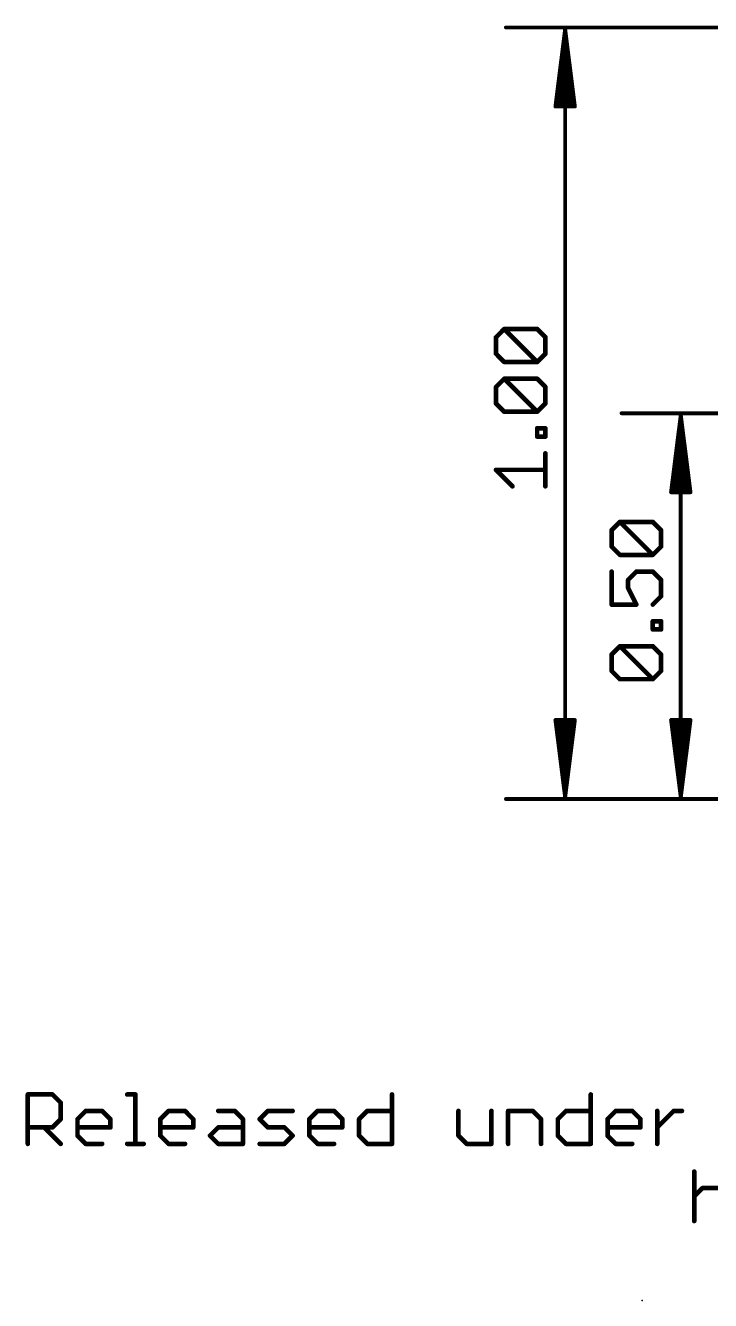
# Model space of a CAD drawing. Extents: x -23 to 93, y -71 to 33.
# Drawn here: x -22.86 to -0.29, y -16.51 to 25.46 of the extents above; entities that cross this region are included whole.
import ezdxf

# ---------------------------------------------------------------- set-up
doc = ezdxf.new("R2010")
doc.units = 0
for name, color, linetype in [('23', 53, 'CONTINUOUS'), ('47', 253, 'CONTINUOUS'), ('51', 53, 'CONTINUOUS')]:
    doc.layers.add(name, color=color, linetype=linetype)

msp = doc.modelspace()

# ---------------------------------------------------------------- linework, layer by layer
at = {"layer": '23'}
msp.add_point((-2.54, -16.51), dxfattribs=at)
at = {"layer": '47'}
for points, const_width in [([(0, 25.4), (-7.03, 25.4)], 0.13), ([(-5.08, 25.335), (-5.3992, 22.8)], 0.13), ([(-5.08, 25.335), (-5.34, 22.8)], 0.13), ([(-5.08, 25.335), (-5.21, 22.8)], 0.13), ([(-5.08, 25.335), (-5.08, 0.065)], 0.13), ([(-4.7608, 22.8), (-5.08, 25.335)], 0.13), ([(-4.95, 22.8), (-5.08, 25.335)], 0.13), ([(-4.82, 22.8), (-5.08, 25.335)], 0.13), ([(-5.3992, 22.8), (-4.7608, 22.8)], 0.13), ([(-7.3577, 15.2012), (-7.0865, 15.4724)], 0.1524), ([(-7.0865, 15.4724), (-6.0019, 15.4724)], 0.1524), ([(-6.0019, 14.3877), (-7.0865, 15.4724)], 0.1524), ([(-6.0019, 15.4724), (-5.7307, 15.2012)], 0.1524), ([(-7.3577, 14.6589), (-7.3577, 15.2012)], 0.1524), ([(-5.7307, 15.2012), (-5.7307, 14.6589)], 0.1524), ([(-7.0865, 14.3877), (-7.3577, 14.6589)], 0.1524), ([(-5.7307, 14.6589), (-6.0019, 14.3877)], 0.1524), ([(-6.0019, 14.3877), (-7.0865, 14.3877)], 0.1524), ([(-7.3577, 13.564), (-7.0865, 13.8352)], 0.1524), ([(-7.0865, 13.8352), (-6.0019, 13.8352)], 0.1524), ([(-6.0019, 12.7505), (-7.0865, 13.8352)], 0.1524), ([(-6.0019, 13.8352), (-5.7307, 13.564)], 0.1524), ([(-7.3577, 13.0217), (-7.3577, 13.564)], 0.1524), ([(-5.7307, 13.564), (-5.7307, 13.0217)], 0.1524), ([(-7.0865, 12.7505), (-7.3577, 13.0217)], 0.1524), ([(-5.7307, 13.0217), (-6.0019, 12.7505)], 0.1524), ([(-6.0019, 12.7505), (-7.0865, 12.7505)], 0.1524), ([(2.54, 12.7), (-3.22, 12.7)], 0.13), ([(-1.27, 12.635), (-1.5892, 10.1)], 0.13), ([(-1.27, 12.635), (-1.53, 10.1)], 0.13), ([(-1.27, 12.635), (-1.4, 10.1)], 0.13), ([(-1.27, 12.635), (-1.27, 0.065)], 0.13), ([(-0.9508, 10.1), (-1.27, 12.635)], 0.13), ([(-1.14, 10.1), (-1.27, 12.635)], 0.13), ([(-1.01, 10.1), (-1.27, 12.635)], 0.13), ([(-6.0019, 11.932), (-6.0019, 12.2031)], 0.1524), ([(-6.0019, 12.2031), (-5.7307, 12.2031)], 0.1524), ([(-5.7307, 12.2031), (-5.7307, 11.932)], 0.1524), ([(-5.7307, 11.932), (-6.0019, 11.932)], 0.1524), ([(-5.7307, 10.2948), (-5.7307, 11.3795)], 0.1524), ([(-6.8154, 10.2948), (-7.3577, 10.8371)], 0.1524), ([(-7.3577, 10.8371), (-5.7307, 10.8371)], 0.1524), ([(-1.5892, 10.1), (-0.9508, 10.1)], 0.13), ([(-3.5477, 8.8512), (-3.2765, 9.1224)], 0.1524), ([(-3.5477, 8.3089), (-3.5477, 8.8512)], 0.1524), ([(-3.2765, 9.1224), (-2.1919, 9.1224)], 0.1524), ([(-2.1919, 8.0377), (-3.2765, 9.1224)], 0.1524), ([(-2.1919, 9.1224), (-1.9207, 8.8512)], 0.1524), ([(-1.9207, 8.8512), (-1.9207, 8.3089)], 0.1524), ([(-3.2765, 8.0377), (-3.5477, 8.3089)], 0.1524), ([(-2.1919, 8.0377), (-3.2765, 8.0377)], 0.1524), ([(-1.9207, 8.3089), (-2.1919, 8.0377)], 0.1524), ([(-3.5477, 7.4852), (-3.5477, 6.4005)], 0.1524), ([(-3.0054, 7.214), (-2.7342, 7.4852)], 0.1524), ([(-2.7342, 7.4852), (-2.1919, 7.4852)], 0.1524), ([(-2.1919, 7.4852), (-1.9207, 7.214)], 0.1524), ([(-3.0054, 6.9429), (-3.0054, 7.214)], 0.1524), ([(-1.9207, 7.214), (-1.9207, 6.6717)], 0.1524), ([(-2.7342, 6.4005), (-3.0054, 6.9429)], 0.1524), ([(-1.9207, 6.6717), (-2.1919, 6.4005)], 0.1524), ([(-3.5477, 6.4005), (-2.7342, 6.4005)], 0.1524), ([(-2.1919, 5.582), (-2.1919, 5.8531)], 0.1524), ([(-2.1919, 5.8531), (-1.9207, 5.8531)], 0.1524), ([(-1.9207, 5.8531), (-1.9207, 5.582)], 0.1524), ([(-1.9207, 5.582), (-2.1919, 5.582)], 0.1524), ([(-3.5477, 4.7583), (-3.2765, 5.0295)], 0.1524), ([(-3.2765, 5.0295), (-2.1919, 5.0295)], 0.1524), ([(-2.1919, 3.9448), (-3.2765, 5.0295)], 0.1524), ([(-2.1919, 5.0295), (-1.9207, 4.7583)], 0.1524), ([(-3.5477, 4.216), (-3.5477, 4.7583)], 0.1524), ([(-1.9207, 4.7583), (-1.9207, 4.216)], 0.1524), ([(-3.2765, 3.9448), (-3.5477, 4.216)], 0.1524), ([(-1.9207, 4.216), (-2.1919, 3.9448)], 0.1524), ([(-2.1919, 3.9448), (-3.2765, 3.9448)], 0.1524), ([(-5.08, 0.065), (-5.3992, 2.6)], 0.13), ([(-5.3992, 2.6), (-4.7608, 2.6)], 0.13), ([(-5.08, 0.065), (-5.34, 2.6)], 0.13), ([(-5.08, 0.065), (-5.21, 2.6)], 0.13), ([(-4.7608, 2.6), (-5.08, 0.065)], 0.13), ([(-4.95, 2.6), (-5.08, 0.065)], 0.13), ([(-4.82, 2.6), (-5.08, 0.065)], 0.13), ([(-1.27, 0.065), (-1.5892, 2.6)], 0.13), ([(-1.5892, 2.6), (-0.9508, 2.6)], 0.13), ([(-1.27, 0.065), (-1.53, 2.6)], 0.13), ([(-1.27, 0.065), (-1.4, 2.6)], 0.13), ([(-0.9508, 2.6), (-1.27, 0.065)], 0.13), ([(-1.14, 2.6), (-1.27, 0.065)], 0.13), ([(-1.01, 2.6), (-1.27, 0.065)], 0.13), ([(0, 0), (-7.03, 0)], 0.13), ([(2.54, 0), (-3.22, 0)], 0.13)]:
    msp.add_lwpolyline(points, dxfattribs=dict(at, const_width=const_width))
for points, const_width in [([(-7.03, 25.4325, 1), (-7.03, 25.3675)], 0.065), ([(-5.0475, 25.335, 1), (-5.1125, 25.335)], 0.065), ([(-5.0478, 25.3391, 1), (-5.1122, 25.3309)], 0.065), ([(-5.0475, 25.3333, 1), (-5.1125, 25.3367)], 0.065), ([(-5.0475, 25.3367, 1), (-5.1125, 25.3333)], 0.065), ([(-5.0477, 25.3383, 1), (-5.1123, 25.3317)], 0.065), ([(-5.0477, 25.3317, 1), (-5.1123, 25.3383)], 0.065), ([(-5.0478, 25.3309, 1), (-5.1122, 25.3391)], 0.065), ([(-5.4315, 22.8041, 1), (-5.367, 22.7959)], 0.065), ([(-5.3992, 22.8325, 1), (-5.3992, 22.7675)], 0.065), ([(-5.3723, 22.8033, 1), (-5.3077, 22.7967)], 0.065), ([(-5.2425, 22.8017, 1), (-5.1775, 22.7983)], 0.065), ([(-4.9825, 22.7983, 1), (-4.9175, 22.8017)], 0.065), ([(-4.8523, 22.7967, 1), (-4.7877, 22.8033)], 0.065), ([(-4.793, 22.7959, 1), (-4.7285, 22.8041)], 0.065), ([(-4.7608, 22.7675, 1), (-4.7608, 22.8325)], 0.065), ([(-7.0596, 15.4993, 1), (-7.1135, 15.4454)], 0.0762), ([(-7.0865, 15.5105, 1), (-7.0865, 15.4343)], 0.0762), ([(-7.0596, 15.4454, 1), (-7.1135, 15.4993)], 0.0762), ([(-5.9749, 15.4993, 1), (-6.0288, 15.4454)], 0.0762), ([(-6.0019, 15.4343, 1), (-6.0019, 15.5105)], 0.0762), ([(-7.3196, 15.2012, 1), (-7.3958, 15.2012)], 0.0762), ([(-7.3846, 15.2281, 1), (-7.3307, 15.1743)], 0.0762), ([(-5.6926, 15.2012, 1), (-5.7688, 15.2012)], 0.0762), ([(-5.7576, 15.1743, 1), (-5.7038, 15.2281)], 0.0762), ([(-7.3307, 14.6858, 1), (-7.3846, 14.6319)], 0.0762), ([(-7.3958, 14.6589, 1), (-7.3196, 14.6589)], 0.0762), ([(-5.7688, 14.6589, 1), (-5.6926, 14.6589)], 0.0762), ([(-5.7038, 14.6319, 1), (-5.7576, 14.6858)], 0.0762), ([(-7.0865, 14.4258, 1), (-7.0865, 14.3496)], 0.0762), ([(-7.1135, 14.3608, 1), (-7.0596, 14.4146)], 0.0762), ([(-6.0288, 14.4146, 1), (-5.9749, 14.3608)], 0.0762), ([(-6.0288, 14.3608, 1), (-5.9749, 14.4146)], 0.0762), ([(-6.0019, 14.3496, 1), (-6.0019, 14.4258)], 0.0762), ([(-7.0865, 13.8733, 1), (-7.0865, 13.7971)], 0.0762), ([(-7.0596, 13.8621, 1), (-7.1135, 13.8083)], 0.0762), ([(-7.0596, 13.8083, 1), (-7.1135, 13.8621)], 0.0762), ([(-5.9749, 13.8621, 1), (-6.0288, 13.8083)], 0.0762), ([(-6.0019, 13.7971, 1), (-6.0019, 13.8733)], 0.0762), ([(-7.3196, 13.564, 1), (-7.3958, 13.564)], 0.0762), ([(-7.3846, 13.591, 1), (-7.3307, 13.5371)], 0.0762), ([(-5.6926, 13.564, 1), (-5.7688, 13.564)], 0.0762), ([(-5.7576, 13.5371, 1), (-5.7038, 13.591)], 0.0762), ([(-7.3958, 13.0217, 1), (-7.3196, 13.0217)], 0.0762), ([(-7.3307, 13.0486, 1), (-7.3846, 12.9948)], 0.0762), ([(-5.7688, 13.0217, 1), (-5.6926, 13.0217)], 0.0762), ([(-5.7038, 12.9948, 1), (-5.7576, 13.0486)], 0.0762), ([(-7.0865, 12.7886, 1), (-7.0865, 12.7124)], 0.0762), ([(-7.1135, 12.7236, 1), (-7.0596, 12.7775)], 0.0762), ([(-6.0288, 12.7775, 1), (-5.9749, 12.7236)], 0.0762), ([(-6.0288, 12.7236, 1), (-5.9749, 12.7775)], 0.0762), ([(-6.0019, 12.7124, 1), (-6.0019, 12.7886)], 0.0762), ([(-3.22, 12.7325, 1), (-3.22, 12.6675)], 0.065), ([(-1.2375, 12.635, 1), (-1.3025, 12.635)], 0.065), ([(-1.2378, 12.6391, 1), (-1.3022, 12.6309)], 0.065), ([(-1.2375, 12.6333, 1), (-1.3025, 12.6367)], 0.065), ([(-1.2375, 12.6367, 1), (-1.3025, 12.6333)], 0.065), ([(-1.2377, 12.6383, 1), (-1.3023, 12.6317)], 0.065), ([(-1.2377, 12.6317, 1), (-1.3023, 12.6383)], 0.065), ([(-1.2378, 12.6309, 1), (-1.3022, 12.6391)], 0.065), ([(-5.9638, 12.2031, 1), (-6.04, 12.2031)], 0.0762), ([(-6.0019, 12.2412, 1), (-6.0019, 12.165)], 0.0762), ([(-5.6926, 12.2031, 1), (-5.7688, 12.2031)], 0.0762), ([(-5.7307, 12.165, 1), (-5.7307, 12.2412)], 0.0762), ([(-6.0019, 11.9701, 1), (-6.0019, 11.8939)], 0.0762), ([(-6.04, 11.932, 1), (-5.9638, 11.932)], 0.0762), ([(-5.7688, 11.932, 1), (-5.6926, 11.932)], 0.0762), ([(-5.7307, 11.8939, 1), (-5.7307, 11.9701)], 0.0762), ([(-5.6926, 11.3795, 1), (-5.7688, 11.3795)], 0.0762), ([(-7.3307, 10.8641, 1), (-7.3846, 10.8102)], 0.0762), ([(-7.3577, 10.8752, 1), (-7.3577, 10.799)], 0.0762), ([(-5.7307, 10.799, 1), (-5.7307, 10.8752)], 0.0762), ([(-6.8423, 10.2679, 1), (-6.7884, 10.3218)], 0.0762), ([(-5.7688, 10.2948, 1), (-5.6926, 10.2948)], 0.0762), ([(-1.6215, 10.1041, 1), (-1.557, 10.0959)], 0.065), ([(-1.5892, 10.1325, 1), (-1.5892, 10.0675)], 0.065), ([(-1.5623, 10.1033, 1), (-1.4977, 10.0967)], 0.065), ([(-1.4325, 10.1017, 1), (-1.3675, 10.0983)], 0.065), ([(-1.1725, 10.0983, 1), (-1.1075, 10.1017)], 0.065), ([(-1.0423, 10.0967, 1), (-0.9777, 10.1033)], 0.065), ([(-0.983, 10.0959, 1), (-0.9185, 10.1041)], 0.065), ([(-0.9508, 10.0675, 1), (-0.9508, 10.1325)], 0.065), ([(-3.5096, 8.8512, 1), (-3.5858, 8.8512)], 0.0762), ([(-3.5746, 8.8781, 1), (-3.5207, 8.8243)], 0.0762), ([(-3.2496, 9.1493, 1), (-3.3035, 9.0954)], 0.0762), ([(-3.2765, 9.1605, 1), (-3.2765, 9.0843)], 0.0762), ([(-3.2496, 9.0954, 1), (-3.3035, 9.1493)], 0.0762), ([(-2.1649, 9.1493, 1), (-2.2188, 9.0954)], 0.0762), ([(-2.1919, 9.0843, 1), (-2.1919, 9.1605)], 0.0762), ([(-1.8826, 8.8512, 1), (-1.9588, 8.8512)], 0.0762), ([(-1.9476, 8.8243, 1), (-1.8938, 8.8781)], 0.0762), ([(-3.5207, 8.3358, 1), (-3.5746, 8.2819)], 0.0762), ([(-3.5858, 8.3089, 1), (-3.5096, 8.3089)], 0.0762), ([(-3.2765, 8.0758, 1), (-3.2765, 7.9996)], 0.0762), ([(-3.3035, 8.0108, 1), (-3.2496, 8.0646)], 0.0762), ([(-2.2188, 8.0646, 1), (-2.1649, 8.0108)], 0.0762), ([(-2.2188, 8.0108, 1), (-2.1649, 8.0646)], 0.0762), ([(-2.1919, 7.9996, 1), (-2.1919, 8.0758)], 0.0762), ([(-1.9588, 8.3089, 1), (-1.8826, 8.3089)], 0.0762), ([(-1.8938, 8.2819, 1), (-1.9476, 8.3358)], 0.0762), ([(-3.5096, 7.4852, 1), (-3.5858, 7.4852)], 0.0762), ([(-2.7342, 7.5233, 1), (-2.7342, 7.4471)], 0.0762), ([(-2.7073, 7.4583, 1), (-2.7611, 7.5121)], 0.0762), ([(-2.1649, 7.5121, 1), (-2.2188, 7.4583)], 0.0762), ([(-2.1919, 7.4471, 1), (-2.1919, 7.5233)], 0.0762), ([(-2.9673, 7.214, 1), (-3.0435, 7.214)], 0.0762), ([(-3.0323, 7.241, 1), (-2.9784, 7.1871)], 0.0762), ([(-1.8826, 7.214, 1), (-1.9588, 7.214)], 0.0762), ([(-1.9476, 7.1871, 1), (-1.8938, 7.241)], 0.0762), ([(-3.0435, 6.9429, 1), (-2.9673, 6.9429)], 0.0762), ([(-2.9713, 6.9599, 1), (-3.0394, 6.9258)], 0.0762), ([(-1.8938, 6.6448, 1), (-1.9476, 6.6986)], 0.0762), ([(-3.5477, 6.4386, 1), (-3.5477, 6.3624)], 0.0762), ([(-3.5858, 6.4005, 1), (-3.5096, 6.4005)], 0.0762), ([(-2.7683, 6.3835, 1), (-2.7001, 6.4176)], 0.0762), ([(-2.7342, 6.3624, 1), (-2.7342, 6.4386)], 0.0762), ([(-2.2188, 6.4275, 1), (-2.1649, 6.3736)], 0.0762), ([(-1.9588, 6.6717, 1), (-1.8826, 6.6717)], 0.0762), ([(-2.1538, 5.8531, 1), (-2.23, 5.8531)], 0.0762), ([(-2.1919, 5.8912, 1), (-2.1919, 5.815)], 0.0762), ([(-1.8826, 5.8531, 1), (-1.9588, 5.8531)], 0.0762), ([(-1.9207, 5.815, 1), (-1.9207, 5.8912)], 0.0762), ([(-2.1919, 5.6201, 1), (-2.1919, 5.5439)], 0.0762), ([(-2.23, 5.582, 1), (-2.1538, 5.582)], 0.0762), ([(-1.9588, 5.582, 1), (-1.8826, 5.582)], 0.0762), ([(-1.9207, 5.5439, 1), (-1.9207, 5.6201)], 0.0762), ([(-3.2496, 5.0564, 1), (-3.3035, 5.0025)], 0.0762), ([(-3.2765, 5.0676, 1), (-3.2765, 4.9914)], 0.0762), ([(-3.2496, 5.0025, 1), (-3.3035, 5.0564)], 0.0762), ([(-2.1649, 5.0564, 1), (-2.2188, 5.0025)], 0.0762), ([(-2.1919, 4.9914, 1), (-2.1919, 5.0676)], 0.0762), ([(-3.5096, 4.7583, 1), (-3.5858, 4.7583)], 0.0762), ([(-3.5746, 4.7852, 1), (-3.5207, 4.7314)], 0.0762), ([(-1.8826, 4.7583, 1), (-1.9588, 4.7583)], 0.0762), ([(-1.9476, 4.7314, 1), (-1.8938, 4.7852)], 0.0762), ([(-3.5207, 4.2429, 1), (-3.5746, 4.189)], 0.0762), ([(-3.5858, 4.216, 1), (-3.5096, 4.216)], 0.0762), ([(-1.9588, 4.216, 1), (-1.8826, 4.216)], 0.0762), ([(-1.8938, 4.189, 1), (-1.9476, 4.2429)], 0.0762), ([(-3.2765, 3.9829, 1), (-3.2765, 3.9067)], 0.0762), ([(-3.3035, 3.9179, 1), (-3.2496, 3.9718)], 0.0762), ([(-2.2188, 3.9718, 1), (-2.1649, 3.9179)], 0.0762), ([(-2.2188, 3.9179, 1), (-2.1649, 3.9718)], 0.0762), ([(-2.1919, 3.9067, 1), (-2.1919, 3.9829)], 0.0762), ([(-5.367, 2.6041, 1), (-5.4315, 2.5959)], 0.065), ([(-5.3992, 2.6325, 1), (-5.3992, 2.5675)], 0.065), ([(-5.3077, 2.6033, 1), (-5.3723, 2.5967)], 0.065), ([(-5.1775, 2.6017, 1), (-5.2425, 2.5983)], 0.065), ([(-4.9175, 2.5983, 1), (-4.9825, 2.6017)], 0.065), ([(-4.7877, 2.5967, 1), (-4.8523, 2.6033)], 0.065), ([(-4.7285, 2.5959, 1), (-4.793, 2.6041)], 0.065), ([(-4.7608, 2.5675, 1), (-4.7608, 2.6325)], 0.065), ([(-1.557, 2.6041, 1), (-1.6215, 2.5959)], 0.065), ([(-1.5892, 2.6325, 1), (-1.5892, 2.5675)], 0.065), ([(-1.4977, 2.6033, 1), (-1.5623, 2.5967)], 0.065), ([(-1.3675, 2.6017, 1), (-1.4325, 2.5983)], 0.065), ([(-1.1075, 2.5983, 1), (-1.1725, 2.6017)], 0.065), ([(-0.9777, 2.5967, 1), (-1.0423, 2.6033)], 0.065), ([(-0.9185, 2.5959, 1), (-0.983, 2.6041)], 0.065), ([(-0.9508, 2.5675, 1), (-0.9508, 2.6325)], 0.065), ([(-7.03, 0.0325, 1), (-7.03, -0.0325)], 0.065), ([(-5.1122, 0.0691, 1), (-5.0478, 0.0609)], 0.065), ([(-5.1123, 0.0683, 1), (-5.0477, 0.0617)], 0.065), ([(-5.1125, 0.0633, 1), (-5.0475, 0.0667)], 0.065), ([(-5.1125, 0.0667, 1), (-5.0475, 0.0633)], 0.065), ([(-5.1125, 0.065, 1), (-5.0475, 0.065)], 0.065), ([(-5.1123, 0.0617, 1), (-5.0477, 0.0683)], 0.065), ([(-5.1122, 0.0609, 1), (-5.0478, 0.0691)], 0.065), ([(-3.22, 0.0325, 1), (-3.22, -0.0325)], 0.065), ([(-1.3022, 0.0691, 1), (-1.2378, 0.0609)], 0.065), ([(-1.3023, 0.0683, 1), (-1.2377, 0.0617)], 0.065), ([(-1.3025, 0.0633, 1), (-1.2375, 0.0667)], 0.065), ([(-1.3025, 0.0667, 1), (-1.2375, 0.0633)], 0.065), ([(-1.3025, 0.065, 1), (-1.2375, 0.065)], 0.065), ([(-1.3023, 0.0617, 1), (-1.2377, 0.0683)], 0.065), ([(-1.3022, 0.0609, 1), (-1.2378, 0.0691)], 0.065)]:
    msp.add_lwpolyline(points, format="xyb", dxfattribs=dict(at, const_width=const_width))
at = {"layer": '51', "const_width": 0.1524}
for points in [[(-22.7838, -11.3538), (-22.7838, -9.7268)], [(-22.7838, -9.7268), (-21.9703, -9.7268)], [(-21.9703, -9.7268), (-21.6991, -9.998)], [(-19.5095, -9.7268), (-19.2383, -9.7268)], [(-19.2383, -9.7268), (-19.2383, -11.3538)], [(-10.7848, -9.7268), (-10.7848, -11.3538)], [(-4.2361, -9.7268), (-4.2361, -11.3538)], [(-21.6991, -9.998), (-21.6991, -10.5403)], [(-21.6991, -10.5403), (-21.9703, -10.8115)], [(-21.1466, -10.5403), (-20.8755, -10.2691)], [(-21.1466, -11.0826), (-21.1466, -10.5403)], [(-20.8755, -10.2691), (-20.3331, -10.2691)], [(-20.3331, -10.2691), (-20.062, -10.5403)], [(-20.062, -10.5403), (-20.062, -10.8115)], [(-18.4181, -10.5403), (-18.1469, -10.2691)], [(-18.4181, -11.0826), (-18.4181, -10.5403)], [(-18.1469, -10.2691), (-17.6046, -10.2691)], [(-17.6046, -10.2691), (-17.3334, -10.5403)], [(-17.3334, -10.5403), (-17.3334, -10.8115)], [(-16.5097, -10.2691), (-15.9674, -10.2691)], [(-15.9674, -10.2691), (-15.6962, -10.5403)], [(-15.6962, -10.5403), (-15.6962, -11.3538)], [(-15.1437, -10.5403), (-14.8726, -10.2691)], [(-14.8726, -10.8115), (-15.1437, -10.5403)], [(-14.8726, -10.2691), (-14.0591, -10.2691)], [(-13.5066, -10.5403), (-13.2354, -10.2691)], [(-13.5066, -11.0826), (-13.5066, -10.5403)], [(-13.2354, -10.2691), (-12.6931, -10.2691)], [(-12.6931, -10.2691), (-12.4219, -10.5403)], [(-12.4219, -10.5403), (-12.4219, -10.8115)], [(-11.8694, -10.5403), (-11.5983, -10.2691)], [(-11.8694, -11.0826), (-11.8694, -10.5403)], [(-11.5983, -10.2691), (-10.7848, -10.2691)], [(-8.5951, -10.2691), (-8.5951, -11.0826)], [(-7.5105, -11.3538), (-7.5105, -10.2691)], [(-6.958, -11.3538), (-6.958, -10.2691)], [(-6.958, -10.2691), (-6.1445, -10.2691)], [(-6.1445, -10.2691), (-5.8733, -10.5403)], [(-5.8733, -10.5403), (-5.8733, -11.3538)], [(-5.3208, -10.5403), (-5.0496, -10.2691)], [(-5.3208, -11.0826), (-5.3208, -10.5403)], [(-5.0496, -10.2691), (-4.2361, -10.2691)], [(-3.6836, -10.5403), (-3.4125, -10.2691)], [(-3.6836, -11.0826), (-3.6836, -10.5403)], [(-3.4125, -10.2691), (-2.8702, -10.2691)], [(-2.8702, -10.2691), (-2.599, -10.5403)], [(-2.599, -10.5403), (-2.599, -10.8115)], [(-2.0465, -11.3538), (-2.0465, -10.2691)], [(-2.0465, -10.8115), (-1.5042, -10.2691)], [(-1.5042, -10.2691), (-1.233, -10.2691)], [(-21.9703, -10.8115), (-22.7838, -10.8115)], [(-22.2415, -10.8115), (-21.6991, -11.3538)], [(-20.062, -10.8115), (-21.1466, -10.8115)], [(-17.3334, -10.8115), (-18.4181, -10.8115)], [(-16.7809, -11.0826), (-16.5097, -10.8115)], [(-16.5097, -10.8115), (-15.6962, -10.8115)], [(-14.3302, -10.8115), (-14.8726, -10.8115)], [(-14.0591, -11.0826), (-14.3302, -10.8115)], [(-12.4219, -10.8115), (-13.5066, -10.8115)], [(-2.599, -10.8115), (-3.6836, -10.8115)], [(-20.8755, -11.3538), (-21.1466, -11.0826)], [(-20.3331, -11.3538), (-20.8755, -11.3538)], [(-19.5095, -11.3538), (-18.9672, -11.3538)], [(-18.1469, -11.3538), (-18.4181, -11.0826)], [(-17.6046, -11.3538), (-18.1469, -11.3538)], [(-16.5097, -11.3538), (-16.7809, -11.0826)], [(-15.6962, -11.3538), (-16.5097, -11.3538)], [(-15.1437, -11.3538), (-14.3302, -11.3538)], [(-14.3302, -11.3538), (-14.0591, -11.0826)], [(-13.2354, -11.3538), (-13.5066, -11.0826)], [(-12.6931, -11.3538), (-13.2354, -11.3538)], [(-11.5983, -11.3538), (-11.8694, -11.0826)], [(-10.7848, -11.3538), (-11.5983, -11.3538)], [(-8.5951, -11.0826), (-8.3239, -11.3538)], [(-8.3239, -11.3538), (-7.5105, -11.3538)], [(-5.0496, -11.3538), (-5.3208, -11.0826)], [(-4.2361, -11.3538), (-5.0496, -11.3538)], [(-3.4125, -11.3538), (-3.6836, -11.0826)], [(-2.8702, -11.3538), (-3.4125, -11.3538)], [(-0.8266, -12.2668), (-0.8266, -13.8938)], [(-0.8266, -13.0803), (-0.5555, -12.8091)], [(-0.5555, -12.8091), (-0.0132, -12.8091)]]:
    msp.add_lwpolyline(points, dxfattribs=at)
at = {"layer": '51', "const_width": 0.0762}
for points in [[(-22.7457, -9.7268, 1), (-22.8219, -9.7268)], [(-22.7838, -9.6887, 1), (-22.7838, -9.7649)], [(-21.9434, -9.6999, 1), (-21.9972, -9.7538)], [(-21.9703, -9.7649, 1), (-21.9703, -9.6887)], [(-19.5095, -9.6887, 1), (-19.5095, -9.7649)], [(-19.2002, -9.7268, 1), (-19.2764, -9.7268)], [(-19.2383, -9.7649, 1), (-19.2383, -9.6887)], [(-10.7467, -9.7268, 1), (-10.8229, -9.7268)], [(-4.198, -9.7268, 1), (-4.2742, -9.7268)], [(-21.661, -9.998, 1), (-21.7372, -9.998)], [(-21.7261, -10.0249, 1), (-21.6722, -9.971)], [(-21.6722, -10.5672, 1), (-21.7261, -10.5134)], [(-21.1085, -10.5403, 1), (-21.1847, -10.5403)], [(-21.1736, -10.5134, 1), (-21.1197, -10.5672)], [(-20.8755, -10.231, 1), (-20.8755, -10.3072)], [(-20.8485, -10.2961, 1), (-20.9024, -10.2422)], [(-20.3062, -10.2422, 1), (-20.3601, -10.2961)], [(-20.3331, -10.3072, 1), (-20.3331, -10.231)], [(-20.0239, -10.5403, 1), (-20.1001, -10.5403)], [(-20.0889, -10.5672, 1), (-20.035, -10.5134)], [(-18.38, -10.5403, 1), (-18.4562, -10.5403)], [(-18.445, -10.5134, 1), (-18.3911, -10.5672)], [(-18.1469, -10.231, 1), (-18.1469, -10.3072)], [(-18.1199, -10.2961, 1), (-18.1738, -10.2422)], [(-17.5776, -10.2422, 1), (-17.6315, -10.2961)], [(-17.6046, -10.3072, 1), (-17.6046, -10.231)], [(-17.2953, -10.5403, 1), (-17.3715, -10.5403)], [(-17.3603, -10.5672, 1), (-17.3064, -10.5134)], [(-16.5097, -10.231, 1), (-16.5097, -10.3072)], [(-15.9405, -10.2422, 1), (-15.9943, -10.2961)], [(-15.9674, -10.3072, 1), (-15.9674, -10.231)], [(-15.6581, -10.5403, 1), (-15.7343, -10.5403)], [(-15.7232, -10.5672, 1), (-15.6693, -10.5134)], [(-15.1168, -10.5134, 1), (-15.1707, -10.5672)], [(-15.1707, -10.5134, 1), (-15.1168, -10.5672)], [(-14.8726, -10.231, 1), (-14.8726, -10.3072)], [(-14.8456, -10.2961, 1), (-14.8995, -10.2422)], [(-14.0591, -10.3072, 1), (-14.0591, -10.231)], [(-13.4685, -10.5403, 1), (-13.5447, -10.5403)], [(-13.5335, -10.5134, 1), (-13.4796, -10.5672)], [(-13.2354, -10.231, 1), (-13.2354, -10.3072)], [(-13.2085, -10.2961, 1), (-13.2624, -10.2422)], [(-12.6661, -10.2422, 1), (-12.72, -10.2961)], [(-12.6931, -10.3072, 1), (-12.6931, -10.231)], [(-12.3838, -10.5403, 1), (-12.46, -10.5403)], [(-12.4489, -10.5672, 1), (-12.395, -10.5134)], [(-11.8313, -10.5403, 1), (-11.9075, -10.5403)], [(-11.8964, -10.5134, 1), (-11.8425, -10.5672)], [(-11.5983, -10.231, 1), (-11.5983, -10.3072)], [(-11.5713, -10.2961, 1), (-11.6252, -10.2422)], [(-10.7848, -10.3072, 1), (-10.7848, -10.231)], [(-8.557, -10.2691, 1), (-8.6332, -10.2691)], [(-7.4724, -10.2691, 1), (-7.5486, -10.2691)], [(-6.9199, -10.2691, 1), (-6.9961, -10.2691)], [(-6.958, -10.231, 1), (-6.958, -10.3072)], [(-6.1175, -10.2422, 1), (-6.1714, -10.2961)], [(-6.1445, -10.3072, 1), (-6.1445, -10.231)], [(-5.8352, -10.5403, 1), (-5.9114, -10.5403)], [(-5.9002, -10.5672, 1), (-5.8464, -10.5134)], [(-5.2827, -10.5403, 1), (-5.3589, -10.5403)], [(-5.3477, -10.5134, 1), (-5.2939, -10.5672)], [(-5.0496, -10.231, 1), (-5.0496, -10.3072)], [(-5.0227, -10.2961, 1), (-5.0766, -10.2422)], [(-4.2361, -10.3072, 1), (-4.2361, -10.231)], [(-3.6455, -10.5403, 1), (-3.7217, -10.5403)], [(-3.7106, -10.5134, 1), (-3.6567, -10.5672)], [(-3.4125, -10.231, 1), (-3.4125, -10.3072)], [(-3.3855, -10.2961, 1), (-3.4394, -10.2422)], [(-2.8432, -10.2422, 1), (-2.8971, -10.2961)], [(-2.8702, -10.3072, 1), (-2.8702, -10.231)], [(-2.5609, -10.5403, 1), (-2.6371, -10.5403)], [(-2.6259, -10.5672, 1), (-2.572, -10.5134)], [(-2.0084, -10.2691, 1), (-2.0846, -10.2691)], [(-1.5042, -10.231, 1), (-1.5042, -10.3072)], [(-1.4772, -10.2961, 1), (-1.5311, -10.2422)], [(-1.233, -10.3072, 1), (-1.233, -10.231)], [(-22.7838, -10.7734, 1), (-22.7838, -10.8496)], [(-22.2145, -10.7845, 1), (-22.2684, -10.8384)], [(-21.9972, -10.7845, 1), (-21.9434, -10.8384)], [(-21.9703, -10.8496, 1), (-21.9703, -10.7734)], [(-21.7372, -10.5403, 1), (-21.661, -10.5403)], [(-21.1466, -10.7734, 1), (-21.1466, -10.8496)], [(-20.1001, -10.8115, 1), (-20.0239, -10.8115)], [(-20.062, -10.8496, 1), (-20.062, -10.7734)], [(-18.4181, -10.7734, 1), (-18.4181, -10.8496)], [(-17.3715, -10.8115, 1), (-17.2953, -10.8115)], [(-17.3334, -10.8496, 1), (-17.3334, -10.7734)], [(-16.5097, -10.7734, 1), (-16.5097, -10.8496)], [(-16.4828, -10.8384, 1), (-16.5367, -10.7845)], [(-15.6962, -10.8496, 1), (-15.6962, -10.7734)], [(-14.8726, -10.7734, 1), (-14.8726, -10.8496)], [(-14.8995, -10.8384, 1), (-14.8456, -10.7845)], [(-14.3033, -10.7845, 1), (-14.3572, -10.8384)], [(-14.3302, -10.8496, 1), (-14.3302, -10.7734)], [(-13.5066, -10.7734, 1), (-13.5066, -10.8496)], [(-12.46, -10.8115, 1), (-12.3838, -10.8115)], [(-12.4219, -10.8496, 1), (-12.4219, -10.7734)], [(-3.6836, -10.7734, 1), (-3.6836, -10.8496)], [(-2.6371, -10.8115, 1), (-2.5609, -10.8115)], [(-2.599, -10.8496, 1), (-2.599, -10.7734)], [(-2.0734, -10.7845, 1), (-2.0195, -10.8384)], [(-22.8219, -11.3538, 1), (-22.7457, -11.3538)], [(-21.7261, -11.3807, 1), (-21.6722, -11.3269)], [(-21.1197, -11.0557, 1), (-21.1736, -11.1096)], [(-21.1847, -11.0826, 1), (-21.1085, -11.0826)], [(-20.8755, -11.3157, 1), (-20.8755, -11.3919)], [(-20.9024, -11.3807, 1), (-20.8485, -11.3269)], [(-20.3331, -11.3919, 1), (-20.3331, -11.3157)], [(-19.5095, -11.3157, 1), (-19.5095, -11.3919)], [(-19.2764, -11.3538, 1), (-19.2002, -11.3538)], [(-18.9672, -11.3919, 1), (-18.9672, -11.3157)], [(-18.3911, -11.0557, 1), (-18.445, -11.1096)], [(-18.4562, -11.0826, 1), (-18.38, -11.0826)], [(-18.1469, -11.3157, 1), (-18.1469, -11.3919)], [(-18.1738, -11.3807, 1), (-18.1199, -11.3269)], [(-17.6046, -11.3919, 1), (-17.6046, -11.3157)], [(-16.754, -11.0557, 1), (-16.8078, -11.1096)], [(-16.8078, -11.0557, 1), (-16.754, -11.1096)], [(-16.5097, -11.3157, 1), (-16.5097, -11.3919)], [(-16.5367, -11.3807, 1), (-16.4828, -11.3269)], [(-15.7343, -11.3538, 1), (-15.6581, -11.3538)], [(-15.6962, -11.3919, 1), (-15.6962, -11.3157)], [(-15.1437, -11.3157, 1), (-15.1437, -11.3919)], [(-14.3572, -11.3269, 1), (-14.3033, -11.3807)], [(-14.3302, -11.3919, 1), (-14.3302, -11.3157)], [(-14.0321, -11.1096, 1), (-14.086, -11.0557)], [(-14.086, -11.1096, 1), (-14.0321, -11.0557)], [(-13.4796, -11.0557, 1), (-13.5335, -11.1096)], [(-13.5447, -11.0826, 1), (-13.4685, -11.0826)], [(-13.2354, -11.3157, 1), (-13.2354, -11.3919)], [(-13.2624, -11.3807, 1), (-13.2085, -11.3269)], [(-12.6931, -11.3919, 1), (-12.6931, -11.3157)], [(-11.8425, -11.0557, 1), (-11.8964, -11.1096)], [(-11.9075, -11.0826, 1), (-11.8313, -11.0826)], [(-11.5983, -11.3157, 1), (-11.5983, -11.3919)], [(-11.6252, -11.3807, 1), (-11.5713, -11.3269)], [(-10.8229, -11.3538, 1), (-10.7467, -11.3538)], [(-10.7848, -11.3919, 1), (-10.7848, -11.3157)], [(-8.5682, -11.0557, 1), (-8.6221, -11.1096)], [(-8.6332, -11.0826, 1), (-8.557, -11.0826)], [(-8.3239, -11.3157, 1), (-8.3239, -11.3919)], [(-8.3509, -11.3807, 1), (-8.297, -11.3269)], [(-7.5486, -11.3538, 1), (-7.4724, -11.3538)], [(-7.5105, -11.3919, 1), (-7.5105, -11.3157)], [(-6.9961, -11.3538, 1), (-6.9199, -11.3538)], [(-5.9114, -11.3538, 1), (-5.8352, -11.3538)], [(-5.2939, -11.0557, 1), (-5.3477, -11.1096)], [(-5.3589, -11.0826, 1), (-5.2827, -11.0826)], [(-5.0496, -11.3157, 1), (-5.0496, -11.3919)], [(-5.0766, -11.3807, 1), (-5.0227, -11.3269)], [(-4.2742, -11.3538, 1), (-4.198, -11.3538)], [(-4.2361, -11.3919, 1), (-4.2361, -11.3157)], [(-3.6567, -11.0557, 1), (-3.7106, -11.1096)], [(-3.7217, -11.0826, 1), (-3.6455, -11.0826)], [(-3.4125, -11.3157, 1), (-3.4125, -11.3919)], [(-3.4394, -11.3807, 1), (-3.3855, -11.3269)], [(-2.8702, -11.3919, 1), (-2.8702, -11.3157)], [(-2.0846, -11.3538, 1), (-2.0084, -11.3538)], [(-0.7885, -12.2668, 1), (-0.8647, -12.2668)], [(-0.5555, -12.771, 1), (-0.5555, -12.8472)], [(-0.5285, -12.8361, 1), (-0.5824, -12.7822)], [(-0.8536, -13.0534, 1), (-0.7997, -13.1072)], [(-0.8647, -13.8938, 1), (-0.7885, -13.8938)]]:
    msp.add_lwpolyline(points, format="xyb", dxfattribs=at)

doc.saveas('drawing.dxf')
